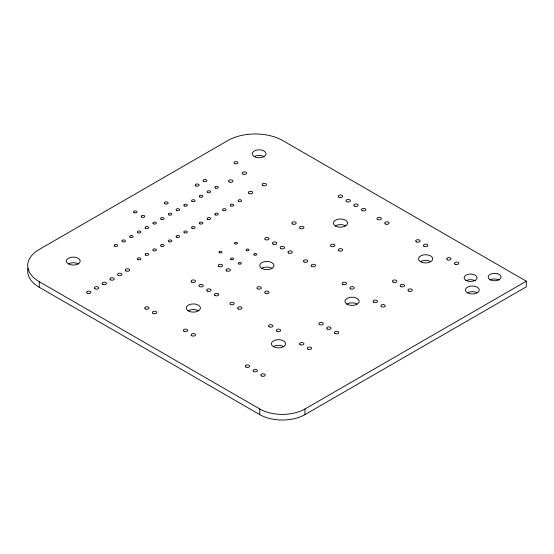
<?xml version="1.0" encoding="UTF-8"?>
<svg xmlns="http://www.w3.org/2000/svg" width="554" height="554" viewBox="0 0 554 554"><rect width="100%" height="100%" fill="white"/><g stroke="black" fill="none" stroke-linecap="round" stroke-linejoin="round"><path stroke-width="0.83" d="M526.3 281.197L282.651 140.522A38.718 22.354 0 0 0 227.895 140.522L39.272 249.425A39.486 22.797 0 0 0 39.265 281.667L259.784 408.984A31.931 18.434 0 0 0 304.949 408.99L526.3 281.197L526.3 286.827L304.949 414.621A31.931 18.434 0 0 1 259.784 414.614L39.265 287.297A39.486 22.797 0 0 1 28.039 268.205M304.949 408.99L304.949 414.621M259.784 408.984L259.784 414.614M39.265 281.667L39.265 287.297M68.419 263.891A6.897 3.982 0 0 0 79.956 262.111A6.897 3.982 0 0 0 71.508 257.229A6.897 3.982 0 0 0 68.419 263.891A6.897 3.982 0 0 1 78.169 263.891M254.265 156.595A6.897 3.982 0 0 0 265.809 154.808A6.897 3.982 0 0 0 257.361 149.933A6.897 3.982 0 0 0 254.265 156.595A6.897 3.982 0 0 1 264.023 156.595M467.493 292.796A6.897 3.982 0 0 0 479.03 291.009A6.897 3.982 0 0 0 470.581 286.134A6.897 3.982 0 0 0 467.493 292.796A6.897 3.982 0 0 1 477.243 292.796M273.468 346.513A7.112 4.107 0 0 1 283.53 346.513M188.291 310.746A7.112 4.107 0 0 1 198.353 310.746M347.039 304.042A7.112 4.107 0 0 1 357.095 304.042M261.855 268.274A7.112 4.107 0 0 1 271.917 268.274M420.604 261.571A7.112 4.107 0 0 1 430.666 261.571M335.419 225.803A7.112 4.107 0 0 1 345.481 225.803M490.02 280.033A6.468 3.733 0 0 1 499.168 280.033M466.025 280.753A6.468 3.733 0 0 1 475.173 280.753M273.468 346.693A7.112 4.107 0 0 0 285.372 344.851A7.112 4.107 0 0 0 276.661 339.817A7.112 4.107 0 0 0 273.468 346.693M188.291 310.926A7.112 4.107 0 0 0 200.195 309.084A7.112 4.107 0 0 0 191.483 304.056A7.112 4.107 0 0 0 188.291 310.926M347.039 304.215A7.112 4.107 0 0 0 358.937 302.38A7.112 4.107 0 0 0 350.225 297.346A7.112 4.107 0 0 0 347.039 304.215M261.855 268.455A7.112 4.107 0 0 0 273.759 266.613A7.112 4.107 0 0 0 265.047 261.578A7.112 4.107 0 0 0 261.855 268.455M420.604 261.744A7.112 4.107 0 0 0 432.501 259.902A7.112 4.107 0 0 0 423.789 254.875A7.112 4.107 0 0 0 420.604 261.744M335.419 225.977A7.112 4.107 0 0 0 347.323 224.141A7.112 4.107 0 0 0 338.612 219.107A7.112 4.107 0 0 0 335.419 225.977M238.719 263.926A1.51 0.873 0 0 0 241.239 263.538A1.51 0.873 0 0 0 239.39 262.471A1.51 0.873 0 0 0 238.719 263.926M230.97 259.459A1.51 0.873 0 0 0 233.497 259.064A1.51 0.873 0 0 0 231.648 257.998A1.51 0.873 0 0 0 230.97 259.459M254.203 254.985A1.51 0.873 0 0 0 256.731 254.598A1.51 0.873 0 0 0 254.882 253.531A1.51 0.873 0 0 0 254.203 254.985M246.461 250.519A1.51 0.873 0 0 0 248.981 250.124A1.51 0.873 0 0 0 247.139 249.058A1.51 0.873 0 0 0 246.461 250.519M137.863 259.563A1.766 1.018 0 0 0 140.82 259.106A1.766 1.018 0 0 0 138.659 257.859A1.766 1.018 0 0 0 137.863 259.563M145.612 255.089A1.766 1.018 0 0 0 148.569 254.632A1.766 1.018 0 0 0 146.401 253.386A1.766 1.018 0 0 0 145.612 255.089M153.354 250.623A1.766 1.018 0 0 0 156.311 250.166A1.766 1.018 0 0 0 154.144 248.912A1.766 1.018 0 0 0 153.354 250.623M161.096 246.149A1.766 1.018 0 0 0 164.053 245.692A1.766 1.018 0 0 0 161.886 244.446A1.766 1.018 0 0 0 161.096 246.149M168.838 241.683A1.766 1.018 0 0 0 171.795 241.225A1.766 1.018 0 0 0 169.635 239.972A1.766 1.018 0 0 0 168.838 241.683M176.581 237.209A1.766 1.018 0 0 0 179.544 236.752A1.766 1.018 0 0 0 177.377 235.505A1.766 1.018 0 0 0 176.581 237.209M184.33 232.735A1.766 1.018 0 0 0 187.287 232.278A1.766 1.018 0 0 0 185.119 231.032A1.766 1.018 0 0 0 184.33 232.735M192.072 228.269A1.766 1.018 0 0 0 195.029 227.812A1.766 1.018 0 0 0 192.861 226.558A1.766 1.018 0 0 0 192.072 228.269M199.814 223.795A1.766 1.018 0 0 0 202.771 223.338A1.766 1.018 0 0 0 200.61 222.092A1.766 1.018 0 0 0 199.814 223.795M207.556 219.329A1.766 1.018 0 0 0 210.513 218.872A1.766 1.018 0 0 0 208.352 217.618A1.766 1.018 0 0 0 207.556 219.329M215.305 214.855A1.766 1.018 0 0 0 218.262 214.398A1.766 1.018 0 0 0 216.095 213.151A1.766 1.018 0 0 0 215.305 214.855M223.047 210.382A1.766 1.018 0 0 0 226.004 209.924A1.766 1.018 0 0 0 223.837 208.678A1.766 1.018 0 0 0 223.047 210.382M230.789 205.915A1.766 1.018 0 0 0 233.746 205.458A1.766 1.018 0 0 0 231.579 204.204A1.766 1.018 0 0 0 230.789 205.915M238.532 201.441A1.766 1.018 0 0 0 241.489 200.984A1.766 1.018 0 0 0 239.328 199.738A1.766 1.018 0 0 0 238.532 201.441M215.305 188.028A1.766 1.018 0 0 0 218.262 187.571A1.766 1.018 0 0 0 216.095 186.324A1.766 1.018 0 0 0 215.305 188.028M207.556 192.501A1.766 1.018 0 0 0 210.513 192.044A1.766 1.018 0 0 0 208.352 190.798A1.766 1.018 0 0 0 207.556 192.501M199.814 196.975A1.766 1.018 0 0 0 202.771 196.518A1.766 1.018 0 0 0 200.61 195.264A1.766 1.018 0 0 0 199.814 196.975M192.072 201.441A1.766 1.018 0 0 0 195.029 200.984A1.766 1.018 0 0 0 192.861 199.738A1.766 1.018 0 0 0 192.072 201.441M184.33 205.915A1.766 1.018 0 0 0 187.287 205.458A1.766 1.018 0 0 0 185.119 204.204A1.766 1.018 0 0 0 184.33 205.915M176.581 210.382A1.766 1.018 0 0 0 179.544 209.924A1.766 1.018 0 0 0 177.377 208.678A1.766 1.018 0 0 0 176.581 210.382M168.838 214.855A1.766 1.018 0 0 0 171.795 214.398A1.766 1.018 0 0 0 169.635 213.151A1.766 1.018 0 0 0 168.838 214.855M161.096 219.329A1.766 1.018 0 0 0 164.053 218.872A1.766 1.018 0 0 0 161.886 217.618A1.766 1.018 0 0 0 161.096 219.329M153.354 223.795A1.766 1.018 0 0 0 156.311 223.338A1.766 1.018 0 0 0 154.144 222.092A1.766 1.018 0 0 0 153.354 223.795M145.612 228.269A1.766 1.018 0 0 0 148.569 227.812A1.766 1.018 0 0 0 146.401 226.558A1.766 1.018 0 0 0 145.612 228.269M137.863 232.735A1.766 1.018 0 0 0 140.82 232.278A1.766 1.018 0 0 0 138.659 231.032A1.766 1.018 0 0 0 137.863 232.735M130.121 237.209A1.766 1.018 0 0 0 133.078 236.752A1.766 1.018 0 0 0 130.917 235.505A1.766 1.018 0 0 0 130.121 237.209M122.379 241.683A1.766 1.018 0 0 0 125.336 241.225A1.766 1.018 0 0 0 123.168 239.972A1.766 1.018 0 0 0 122.379 241.683M114.636 246.149A1.766 1.018 0 0 0 117.593 245.692A1.766 1.018 0 0 0 115.426 244.446A1.766 1.018 0 0 0 114.636 246.149M490.02 279.68A6.468 3.733 0 0 0 500.844 278.011A6.468 3.733 0 0 0 492.921 273.434A6.468 3.733 0 0 0 490.02 279.68M466.025 280.4A6.468 3.733 0 0 0 476.849 278.731A6.468 3.733 0 0 0 468.926 274.154A6.468 3.733 0 0 0 466.025 280.4M94.969 288.8A2.202 1.267 0 0 0 98.647 288.232A2.202 1.267 0 0 0 95.953 286.674A2.202 1.267 0 0 0 94.969 288.8M125.945 270.92A2.202 1.267 0 0 0 129.622 270.345A2.202 1.267 0 0 0 126.928 268.794A2.202 1.267 0 0 0 125.945 270.92M87.227 293.267A2.202 1.267 0 0 0 90.904 292.699A2.202 1.267 0 0 0 88.211 291.148A2.202 1.267 0 0 0 87.227 293.267M118.203 275.386A2.202 1.267 0 0 0 121.88 274.819A2.202 1.267 0 0 0 119.186 273.261A2.202 1.267 0 0 0 118.203 275.386M110.461 279.86A2.202 1.267 0 0 0 114.138 279.292A2.202 1.267 0 0 0 111.444 277.734A2.202 1.267 0 0 0 110.461 279.86M102.712 284.327A2.202 1.267 0 0 0 106.396 283.759A2.202 1.267 0 0 0 103.702 282.208A2.202 1.267 0 0 0 102.712 284.327M133.992 212.618A1.766 1.018 0 0 0 136.949 212.161A1.766 1.018 0 0 0 134.788 210.915A1.766 1.018 0 0 0 133.992 212.618M141.734 217.092A1.766 1.018 0 0 0 144.698 216.635A1.766 1.018 0 0 0 142.53 215.381A1.766 1.018 0 0 0 141.734 217.092M195.818 185.867A1.939 1.122 0 0 0 199.066 185.361A1.939 1.122 0 0 0 196.691 183.99A1.939 1.122 0 0 0 195.818 185.867M164.85 203.747A1.939 1.122 0 0 0 168.091 203.249A1.939 1.122 0 0 0 165.715 201.878A1.939 1.122 0 0 0 164.85 203.747M203.567 181.393A1.939 1.122 0 0 0 206.808 180.895A1.939 1.122 0 0 0 204.433 179.524A1.939 1.122 0 0 0 203.567 181.393M234.543 163.513A1.939 1.122 0 0 0 237.784 163.008A1.939 1.122 0 0 0 235.408 161.636A1.939 1.122 0 0 0 234.543 163.513M242.957 174.039A2.202 1.267 0 0 0 246.634 173.471A2.202 1.267 0 0 0 243.94 171.913A2.202 1.267 0 0 0 242.957 174.039M262.769 185.479A2.202 1.267 0 0 0 266.446 184.911A2.202 1.267 0 0 0 263.759 183.353A2.202 1.267 0 0 0 262.769 185.479M229.176 181.996A2.202 1.267 0 0 0 232.853 181.421A2.202 1.267 0 0 0 230.159 179.87A2.202 1.267 0 0 0 229.176 181.996M248.988 193.436A2.202 1.267 0 0 0 252.672 192.868A2.202 1.267 0 0 0 249.979 191.31A2.202 1.267 0 0 0 248.988 193.436M191.767 282.097A2.202 1.267 0 0 0 195.444 281.522A2.202 1.267 0 0 0 192.75 279.971A2.202 1.267 0 0 0 191.767 282.097M199.509 286.563A2.202 1.267 0 0 0 203.186 285.996A2.202 1.267 0 0 0 200.493 284.437A2.202 1.267 0 0 0 199.509 286.563M215 295.504A2.202 1.267 0 0 0 218.678 294.936A2.202 1.267 0 0 0 215.984 293.385A2.202 1.267 0 0 0 215 295.504M207.251 291.037A2.202 1.267 0 0 0 210.936 290.469A2.202 1.267 0 0 0 208.242 288.911A2.202 1.267 0 0 0 207.251 291.037M261.46 375.979A2.202 1.267 0 0 0 265.137 375.411A2.202 1.267 0 0 0 262.444 373.853A2.202 1.267 0 0 0 261.46 375.979M269.202 326.798A2.202 1.267 0 0 0 272.88 326.23A2.202 1.267 0 0 0 270.186 324.679A2.202 1.267 0 0 0 269.202 326.798M300.178 344.685A2.202 1.267 0 0 0 303.855 344.117A2.202 1.267 0 0 0 301.161 342.559A2.202 1.267 0 0 0 300.178 344.685M245.969 367.039A2.202 1.267 0 0 0 249.653 366.471A2.202 1.267 0 0 0 246.959 364.913A2.202 1.267 0 0 0 245.969 367.039M145.307 308.917A2.202 1.267 0 0 0 148.984 308.349A2.202 1.267 0 0 0 146.291 306.791A2.202 1.267 0 0 0 145.307 308.917M307.92 349.152A2.202 1.267 0 0 0 311.597 348.584A2.202 1.267 0 0 0 308.91 347.033A2.202 1.267 0 0 0 307.92 349.152M191.767 335.745A2.202 1.267 0 0 0 195.444 335.177A2.202 1.267 0 0 0 192.75 333.619A2.202 1.267 0 0 0 191.767 335.745M276.945 331.271A2.202 1.267 0 0 0 280.629 330.703A2.202 1.267 0 0 0 277.935 329.145A2.202 1.267 0 0 0 276.945 331.271M153.049 313.391A2.202 1.267 0 0 0 156.727 312.823A2.202 1.267 0 0 0 154.033 311.265A2.202 1.267 0 0 0 153.049 313.391M230.485 304.444A2.202 1.267 0 0 0 234.162 303.876A2.202 1.267 0 0 0 231.468 302.325A2.202 1.267 0 0 0 230.485 304.444M238.227 308.917A2.202 1.267 0 0 0 241.904 308.349A2.202 1.267 0 0 0 239.217 306.791A2.202 1.267 0 0 0 238.227 308.917M184.025 331.271A2.202 1.267 0 0 0 187.702 330.703A2.202 1.267 0 0 0 185.008 329.145A2.202 1.267 0 0 0 184.025 331.271M253.718 371.505A2.202 1.267 0 0 0 257.395 370.938A2.202 1.267 0 0 0 254.702 369.386A2.202 1.267 0 0 0 253.718 371.505M234.848 243.808A1.51 0.873 0 0 0 237.368 243.421A1.51 0.873 0 0 0 235.519 242.354A1.51 0.873 0 0 0 234.848 243.808M219.356 252.749A1.51 0.873 0 0 0 221.884 252.361A1.51 0.873 0 0 0 220.035 251.294A1.51 0.873 0 0 0 219.356 252.749M265.331 239.619A2.202 1.267 0 0 0 269.009 239.051A2.202 1.267 0 0 0 266.315 237.5A2.202 1.267 0 0 0 265.331 239.619M273.074 244.092A2.202 1.267 0 0 0 276.751 243.525A2.202 1.267 0 0 0 274.064 241.966A2.202 1.267 0 0 0 273.074 244.092M288.565 253.033A2.202 1.267 0 0 0 292.242 252.465A2.202 1.267 0 0 0 289.548 250.907A2.202 1.267 0 0 0 288.565 253.033M280.816 248.566A2.202 1.267 0 0 0 284.5 247.991A2.202 1.267 0 0 0 281.806 246.44A2.202 1.267 0 0 0 280.816 248.566M335.025 333.508A2.202 1.267 0 0 0 338.702 332.94A2.202 1.267 0 0 0 336.008 331.382A2.202 1.267 0 0 0 335.025 333.508M342.767 284.327A2.202 1.267 0 0 0 346.444 283.759A2.202 1.267 0 0 0 343.757 282.208A2.202 1.267 0 0 0 342.767 284.327M373.742 302.214A2.202 1.267 0 0 0 377.419 301.646A2.202 1.267 0 0 0 374.726 300.088A2.202 1.267 0 0 0 373.742 302.214M319.54 324.568A2.202 1.267 0 0 0 323.217 324A2.202 1.267 0 0 0 320.524 322.442A2.202 1.267 0 0 0 319.54 324.568M218.872 266.446A2.202 1.267 0 0 0 222.549 265.878A2.202 1.267 0 0 0 219.855 264.32A2.202 1.267 0 0 0 218.872 266.446M381.484 306.681A2.202 1.267 0 0 0 385.169 306.113A2.202 1.267 0 0 0 382.475 304.562A2.202 1.267 0 0 0 381.484 306.681M265.331 293.267A2.202 1.267 0 0 0 269.009 292.699A2.202 1.267 0 0 0 266.315 291.148A2.202 1.267 0 0 0 265.331 293.267M350.509 288.8A2.202 1.267 0 0 0 354.193 288.232A2.202 1.267 0 0 0 351.499 286.674A2.202 1.267 0 0 0 350.509 288.8M226.614 270.92A2.202 1.267 0 0 0 230.291 270.345A2.202 1.267 0 0 0 227.597 268.794A2.202 1.267 0 0 0 226.614 270.92M304.049 261.973A2.202 1.267 0 0 0 307.726 261.405A2.202 1.267 0 0 0 305.032 259.854A2.202 1.267 0 0 0 304.049 261.973M311.791 266.446A2.202 1.267 0 0 0 315.475 265.878A2.202 1.267 0 0 0 312.781 264.32A2.202 1.267 0 0 0 311.791 266.446M257.589 288.8A2.202 1.267 0 0 0 261.266 288.232A2.202 1.267 0 0 0 258.573 286.674A2.202 1.267 0 0 0 257.589 288.8M327.282 329.034A2.202 1.267 0 0 0 330.96 328.467A2.202 1.267 0 0 0 328.266 326.915A2.202 1.267 0 0 0 327.282 329.034M338.896 197.148A2.202 1.267 0 0 0 342.573 196.58A2.202 1.267 0 0 0 339.879 195.022A2.202 1.267 0 0 0 338.896 197.148M346.638 201.621A2.202 1.267 0 0 0 350.322 201.054A2.202 1.267 0 0 0 347.628 199.495A2.202 1.267 0 0 0 346.638 201.621M362.129 210.562A2.202 1.267 0 0 0 365.806 209.994A2.202 1.267 0 0 0 363.112 208.436A2.202 1.267 0 0 0 362.129 210.562M354.387 206.088A2.202 1.267 0 0 0 358.064 205.52A2.202 1.267 0 0 0 355.37 203.969A2.202 1.267 0 0 0 354.387 206.088M408.589 291.037A2.202 1.267 0 0 0 412.266 290.469A2.202 1.267 0 0 0 409.572 288.911A2.202 1.267 0 0 0 408.589 291.037M416.331 241.856A2.202 1.267 0 0 0 420.015 241.288A2.202 1.267 0 0 0 417.321 239.73A2.202 1.267 0 0 0 416.331 241.856M447.307 259.743A2.202 1.267 0 0 0 450.984 259.168A2.202 1.267 0 0 0 448.297 257.617A2.202 1.267 0 0 0 447.307 259.743M393.105 282.097A2.202 1.267 0 0 0 396.782 281.522A2.202 1.267 0 0 0 394.088 279.971A2.202 1.267 0 0 0 393.105 282.097M292.436 223.975A2.202 1.267 0 0 0 296.113 223.407A2.202 1.267 0 0 0 293.419 221.849A2.202 1.267 0 0 0 292.436 223.975M455.049 264.21A2.202 1.267 0 0 0 458.733 263.642A2.202 1.267 0 0 0 456.039 262.084A2.202 1.267 0 0 0 455.049 264.21M338.896 250.796A2.202 1.267 0 0 0 342.573 250.228A2.202 1.267 0 0 0 339.879 248.677A2.202 1.267 0 0 0 338.896 250.796M424.08 246.329A2.202 1.267 0 0 0 427.757 245.761A2.202 1.267 0 0 0 425.063 244.203A2.202 1.267 0 0 0 424.08 246.329M300.178 228.442A2.202 1.267 0 0 0 303.855 227.874A2.202 1.267 0 0 0 301.161 226.323A2.202 1.267 0 0 0 300.178 228.442M377.613 219.502A2.202 1.267 0 0 0 381.291 218.934A2.202 1.267 0 0 0 378.604 217.376A2.202 1.267 0 0 0 377.613 219.502M385.355 223.975A2.202 1.267 0 0 0 389.04 223.407A2.202 1.267 0 0 0 386.346 221.849A2.202 1.267 0 0 0 385.355 223.975M331.154 246.329A2.202 1.267 0 0 0 334.831 245.761A2.202 1.267 0 0 0 332.137 244.203A2.202 1.267 0 0 0 331.154 246.329M400.847 286.563A2.202 1.267 0 0 0 404.524 285.996A2.202 1.267 0 0 0 401.83 284.437A2.202 1.267 0 0 0 400.847 286.563"/></g></svg>
